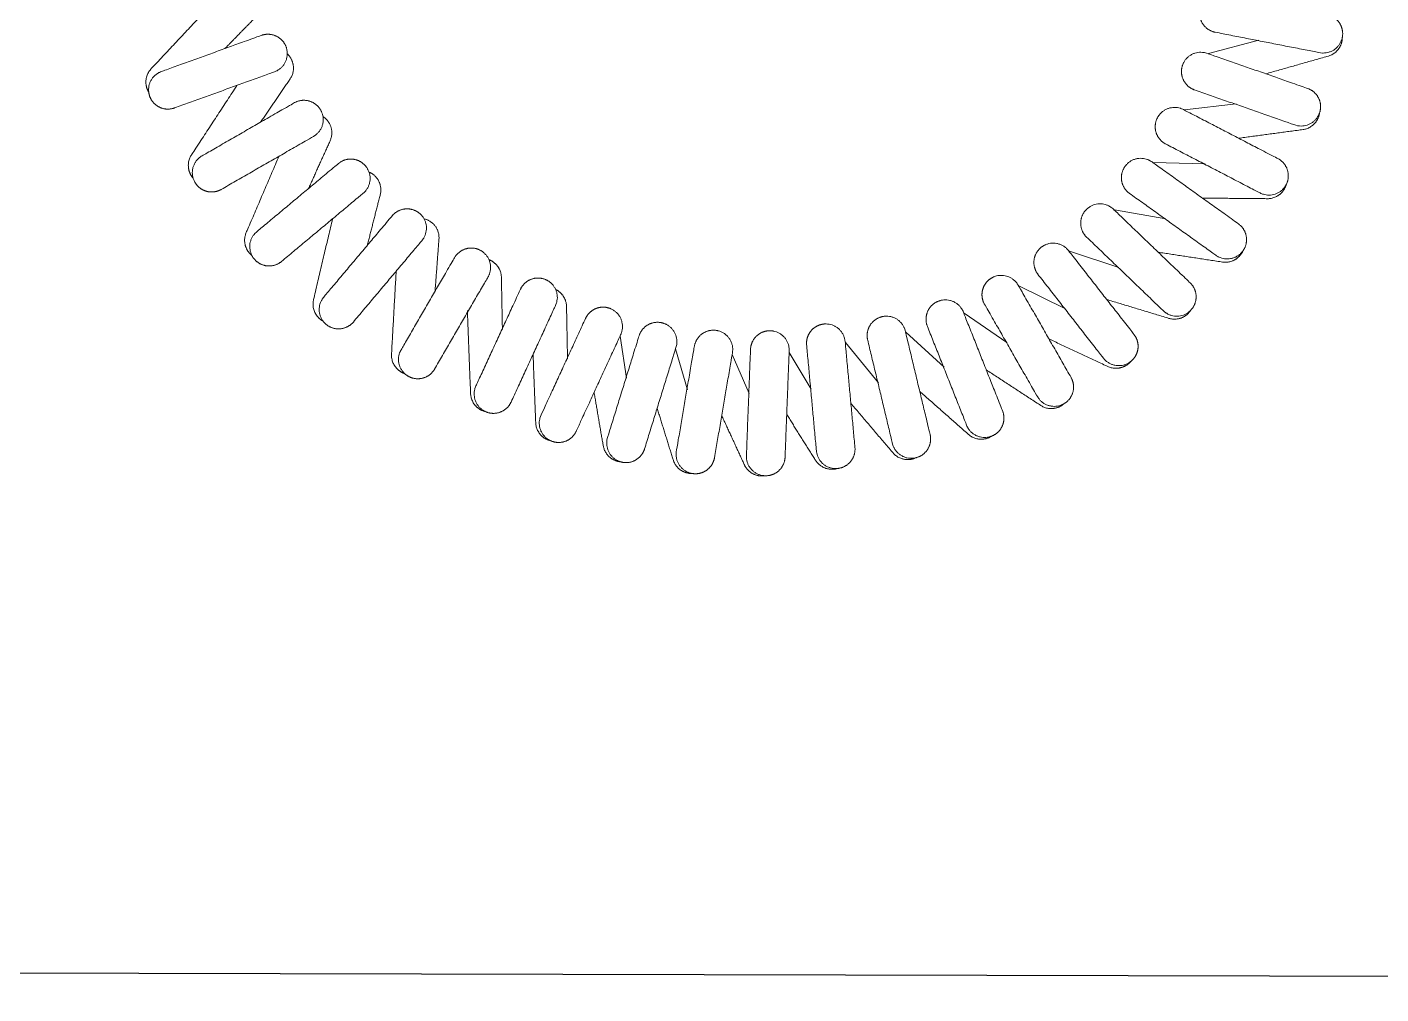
# Paper-space layout 'office1 floor1' of a CAD drawing. Header units: inches. Extents: x 0.3 to 10.8, y 1.4 to 4.2.
# Drawn here: x 7.27526 to 7.31969, y 2.81488 to 2.84661 of the extents above; entities that cross this region are included whole.
import ezdxf

# ---------------------------------------------------------------- set-up
doc = ezdxf.new("R2010")
doc.units = ezdxf.units.IN
doc.header["$MEASUREMENT"] = 0
doc.layers.get('0').update_dxf_attribs({"lineweight": 0})
doc.layers.add('EQUIP', color=3, linetype='Continuous', lineweight=0)

# ---------------------------------------------------------------- blocks, each defined once
blk = doc.blocks.new('IP PHONE')
at = {"layer": 'EQUIP'}
for p, q in [((-50.51830206426314, -25.97692367021676), (-48.37413289917868, -25.40812674944056)), ((-51.5255179436316, -28.38587633171176), (-49.3222250968339, -28.12801602953476)), ((-52.86531153799626, -30.62696756974799), (-50.64774769360173, -30.68529317992994)), ((-54.51040850174383, -32.65457522179184), (-52.32371686687645, -33.02789939705218)), ((-56.42731941028103, -34.42742303894107), (-54.31601469678702, -35.10814598584278)), ((-58.57702147667374, -35.90942095097148), (-56.58408377325236, -36.88368511488807)), ((-60.91575296259975, -37.0703997738313), (-59.08175275415721, -38.31837193431528)), ((-75.58405773686121, -38.0794526478382), (-75.30755911319795, -39.88203479581136)), ((-63.39590405532562, -37.88672530232179), (-61.75817627753747, -39.38300034365517)), ((-73.21690949007893, -38.62250035813986), (-72.70749216907029, -40.37357085358764)), ((-65.9669860276735, -38.34177951533962), (-64.55887008579532, -40.0558976013744)), ((-70.79913059247656, -38.85192737612562), (-70.06551083600397, -40.52152491366746)), ((-68.3720898678888, -38.76380813737148), (-67.42682013609857, -40.32336544811966))]:
    blk.add_line(p, q, dxfattribs=at)
for points, weights, degree, knots in [([(-92.46081019574302, -25.85743921431424), (-91.94545710649665, -25.32716758241236), (-91.43010401725029, -24.79689595051047), (-90.91475092800391, -24.26662431860859), (-90.63444017348604, -23.98631355457836), (-90.58731486409523, -23.59270530721182), (-90.79353033509032, -23.25414449113882), (-90.80845884158305, -23.22963514023248), (-90.8243967166725, -23.20634728160621), (-90.84119279610512, -23.18409798310885)], [1, 1, 1, 1, 0.8574344620095674, 0.8574344620095674, 1, 1, 1, 1], 3, [0, 0, 0, 0, 1, 1, 1, 2.332477844791851, 2.332477844791851, 2.332477844791851, 2.444978273889613, 2.444978273889613, 2.444978273889613, 2.444978273889613]), ([(-50.22945654475257, -25.07117724777862), (-48.00218902170087, -25.50251716998295), (-45.77492149864918, -25.93385709218728), (-44.9650060482094, -26.09070797246622), (-44.80815516729294, -25.2807925118524), (-44.65130428637653, -24.47087705123863), (-45.46121974699028, -24.31402617032228), (-47.68848726177441, -23.88268624748019), (-49.91575478482633, -23.45134632527584), (-50.72567023526688, -23.29449544499676), (-50.88252111618331, -24.10441090561113), (-51.03937199709975, -24.91432636622551), (-50.22945653648537, -25.07117724714175)], [1, 1, 1, 0.7071067811865476, 1, 0.7071067811865476, 1, 1, 1, 0.7071067811865476, 1, 0.7071067811865476, 1], 2, [0, 0, 0, 1, 1, 2.570796326794897, 2.570796326794897, 4.141592653589793, 4.141592653589793, 5.141592653589793, 5.141592653589793, 6.71238898038469, 6.71238898038469, 8.283185307179586, 8.283185307179586, 8.283185307179586]), ([(-93.18512548912543, -24.13789312064063), (-94.38569350260155, -25.42206836376582), (-95.58626151607768, -26.70624360689101), (-96.0448526130657, -27.16483470099844), (-95.70748212592076, -27.7187234368424)], [1, 1, 1, 0.7861516919253416, 1], 2, [0, 0, 0, 1, 1, 2.332477848315961, 2.332477848315961, 2.332477848315961]), ([(-94.60641615329342, -28.39419216090556), (-92.47458209089459, -27.61826802053844), (-90.34274802849575, -26.84234388017131), (-89.56753564379747, -26.56018964837853), (-89.8496898769863, -25.78497726400848), (-90.13184411017514, -25.00976487963845), (-90.90705649454523, -25.29191911282736), (-93.03889055661591, -26.06784325459049), (-95.170724619015, -26.84376739495747), (-95.94593698527045, -27.1259216267524), (-95.66378275208172, -27.90113401112102), (-95.38162851889295, -28.67634639548965), (-94.60641613452401, -28.3941921623)], [1, 1, 1, 0.7071067811865476, 1, 0.7071067811865476, 1, 1, 1, 0.7071067811865476, 1, 0.7071067811865476, 1], 2, [0, 0, 0, 1, 1, 2.570796326794897, 2.570796326794897, 4.141592653589793, 4.141592653589793, 5.141592653589793, 5.141592653589793, 6.71238898038469, 6.71238898038469, 8.283185307179586, 8.283185307179586, 8.283185307179586]), ([(-48.06724351096358, -26.84036819832482), (-46.75010697678223, -26.4635120173632), (-45.43297044260089, -26.08665583640158), (-44.80379785423784, -25.92932361480669), (-44.80815516523782, -25.28079251206043)], [1, 1, 1, 0.786151691890753, 1], 2, [0, 0, 0, 1, 1, 2.332477848427893, 2.332477848427893, 2.332477848427893]), ([(-51.11071130050715, -27.53045610474396), (-48.96750023065516, -28.27437882886545), (-46.82428916080318, -29.01830155298694), (-46.0449396715175, -29.28881890052104), (-45.77442231860115, -28.50946941925083), (-45.50390496568476, -27.73011993798062), (-46.28325444695491, -27.45960258506445), (-48.42646552723258, -26.71567986478183), (-50.56967659708454, -25.97175714066037), (-51.34902608637015, -25.70123979312511), (-51.6195434392871, -26.4805892743959), (-51.89006079220408, -27.25993875566672), (-51.11071131093343, -27.53045610858318)], [1, 1, 1, 0.7071067811865477, 1, 0.7071067811865477, 1, 1, 1, 0.7071067811865476, 1, 0.7071067811865476, 1], 2, [0, 0, 0, 0.9999999999999996, 0.9999999999999996, 2.570796326794896, 2.570796326794896, 4.141592653589793, 4.141592653589793, 5.141592653589793, 5.141592653589793, 6.71238898038469, 6.71238898038469, 8.283185307179586, 8.283185307179586, 8.283185307179586]), ([(-90.93080581874136, -28.99232986761382), (-90.30764129031613, -28.07477125716241), (-89.68447676189089, -27.157212646711), (-89.27150072020308, -26.56742172076413), (-89.80001640447489, -26.07847005132744)], [1, 1, 1, 0.7534095537157942, 1], 2, [0, 0, 0, 1, 1, 2.435128621258849, 2.435128621258849, 2.435128621258849]), ([(-91.942713181795, -27.42468357314021), (-92.90204717586565, -28.89782575693937), (-93.8613811699363, -30.37096794073852), (-94.23337172932978, -30.90222550549472), (-93.80494488834762, -31.3891156565707)], [1, 1, 1, 0.7861516919263196, 1], 2, [0, 0, 0, 1, 1, 2.332477848312797, 2.332477848312797, 2.332477848312797]), ([(-92.60331265264023, -31.86312439338025), (-90.63860375714398, -30.72879918461072), (-88.67389486164774, -29.5944739758412), (-87.95945527529221, -29.18199208451664), (-88.37193716954397, -28.46755248657995), (-88.78441906379572, -27.75311288864325), (-89.49885866173258, -28.16559478289531), (-91.46356755036942, -29.29991999459205), (-93.428276445866, -30.43424520336151), (-93.84075834691436, -30.67239173311711), (-93.84075834688224, -31.14868479842637), (-93.84075834685017, -31.62497786373563), (-93.42827645262992, -31.86312439636247), (-93.01579455840968, -32.10127092898931), (-92.60331266422156, -31.86312439630686)], [1, 1, 1, 0.7071067811865476, 1, 0.7071067811865476, 1, 1, 1, 0.8660254037844386, 1, 0.8660254037844386, 1, 0.8660254037844386, 1], 2, [0, 0, 0, 1, 1, 2.570796326794897, 2.570796326794897, 4.141592653589793, 4.141592653589793, 5.141592653589793, 5.141592653589793, 6.188790204786391, 6.188790204786391, 7.235987755982988, 7.235987755982988, 8.283185307179586, 8.283185307179586, 8.283185307179586]), ([(-52.33298804356099, -29.83928742715977), (-50.31746300621586, -30.88064882368784), (-48.30193796887073, -31.9220102202159), (-47.56901978691084, -32.30068708879971), (-47.19034291519679, -31.56776889485597), (-46.81166604348272, -30.83485070091223), (-47.54458423742685, -30.45617382919741), (-49.56010925909519, -29.41481243875904), (-51.57563428721971, -28.37345104223101), (-52.30855248761947, -27.99477416442659), (-52.68722935933414, -28.72769235837093), (-53.06590623104882, -29.46061055231527), (-52.33298803710471, -29.83928742402949)], [1, 1, 1, 0.7071067811865477, 1, 0.7071067811865477, 1, 1, 1, 0.7071067811865476, 1, 0.7071067811865476, 1], 2, [0, 0, 0, 1, 1, 2.570796326794896, 2.570796326794896, 4.141592653589793, 4.141592653589793, 5.141592653589793, 5.141592653589793, 6.71238898038469, 6.71238898038469, 8.283185307179586, 8.283185307179586, 8.283185307179586]), ([(-88.87967759630811, -31.81391201081874), (-88.42531271615769, -30.80208179200596), (-87.97094783600727, -29.79025157319319), (-87.6666619304172, -29.13770835675167), (-88.27205384025783, -28.74796074728017)], [1, 1, 1, 0.7534095537087544, 1], 2, [0, 0, 0, 1, 1, 2.435128621280261, 2.435128621280261, 2.435128621280261]), ([(-49.22228861256087, -29.58935425010554), (-47.8649263982164, -29.40378199257526), (-46.50756418387192, -29.21820973504498), (-45.86240496588198, -29.15201951859542), (-45.7744223267469, -28.5094694173293)], [1, 1, 1, 0.7861516918770224, 1], 2, [0, 0, 0, 1, 1, 2.332477848472326, 2.332477848472326, 2.332477848472326]), ([(-90.14843071772566, -30.44579765137729), (-90.83738182425333, -32.06314609959915), (-91.526332930781, -33.68049454782101), (-91.80042020898577, -34.26827659883503), (-91.29395454692164, -34.67337425428515)], [1, 1, 1, 0.7861516919216391, 1], 2, [0, 0, 0, 1, 1, 2.332477848327943, 2.332477848327943, 2.332477848327943]), ([(-90.0282670531866, -34.9315204824141), (-88.29038000272644, -33.47326010635686), (-86.55249295226628, -32.01499973029962), (-85.92053402512843, -31.48472321948342), (-86.45081052680626, -30.8527642936383), (-86.98108702848413, -30.22080536779315), (-87.61304595432887, -30.75108186947051), (-89.35093300349527, -32.20934225482978), (-91.08882005395554, -33.66760263088702), (-91.7207789810928, -34.19787913248406), (-91.19050247941547, -34.82983805832809), (-90.66022597773816, -35.4617969841721), (-90.02826705189406, -34.93152048249473)], [1, 1, 1, 0.7071067811865476, 1, 0.7071067811865476, 1, 1, 1, 0.7071067811865476, 1, 0.7071067811865476, 1], 2, [0, 0, 0, 1, 1, 2.570796326794897, 2.570796326794897, 4.141592653589793, 4.141592653589793, 5.141592653589793, 5.141592653589793, 6.71238898038469, 6.71238898038469, 8.283185307179586, 8.283185307179586, 8.283185307179586]), ([(-53.87140471578692, -31.9506700548157), (-52.02459600005659, -33.26827101733491), (-50.17778728432626, -34.58587197985412), (-49.50622048563699, -35.06499960045772), (-49.02709286422447, -34.3934327947084), (-48.54796524281199, -33.7218659889591), (-49.2195320485616, -33.24273836754614), (-51.06634075291146, -31.92513740882831), (-52.91314946864173, -30.60753645091944), (-53.58471628577041, -30.12840883031506), (-54.06384390718407, -30.79997563606497), (-54.54297152859775, -31.4715424418149), (-53.87140472284824, -31.950670063228)], [1, 1, 1, 0.7071067811865476, 1, 0.7071067811865476, 1, 1, 1, 0.7071067811865476, 1, 0.7071067811865476, 1], 2, [0, 0, 0, 1, 1, 2.570796326794897, 2.570796326794897, 4.141592653589793, 4.141592653589793, 5.141592653589793, 5.141592653589793, 6.71238898038469, 6.71238898038469, 8.283185307179586, 8.283185307179586, 8.283185307179586]), ([(-86.3697480060319, -34.23645329860392), (-86.09798842596467, -33.16109542687002), (-85.82622884589745, -32.08573755513612), (-85.63987868266565, -31.39026923367706), (-86.30375229124849, -31.11156796806895)], [1, 1, 1, 0.7534095536974895, 1], 2, [0, 0, 0, 1, 1, 2.435128621314524, 2.435128621314524, 2.435128621314524]), ([(-50.75679851196765, -32.14597952175444), (-49.38684261212671, -32.15546890880503), (-48.01688671228578, -32.16495829585563), (-47.3688744195332, -32.19125753306797), (-47.19034290306439, -31.56776890038036)], [1, 1, 1, 0.7861516918639577, 1], 2, [0, 0, 0, 1, 1, 2.332477848514604, 2.332477848514604, 2.332477848514604]), ([(-86.95952079301452, -37.50614876624115), (-85.50126041234694, -35.76826172039119), (-84.04300003167936, -34.03037467454124), (-83.51272352993692, -33.39841574981156), (-84.1446824558625, -32.86813924823103), (-84.77664138178801, -32.33786274665052), (-85.30691788336884, -32.96982167257633), (-86.76517826387405, -34.70770871962236), (-88.22343864454149, -36.44559576547226), (-88.75371514628353, -37.07755469020107), (-88.12175622035849, -37.60783119178163), (-87.48979729443346, -38.1381076933622), (-86.959520792853, -37.5061487674373)], [1, 1, 1, 0.7071067811865476, 1, 0.7071067811865476, 1, 1, 1, 0.7071067811865476, 1, 0.7071067811865476, 1], 2, [0, 0, 0, 1, 1, 2.570796326794897, 2.570796326794897, 4.141592653589793, 4.141592653589793, 5.141592653589793, 5.141592653589793, 6.71238898038469, 6.71238898038469, 8.283185307179586, 8.283185307179586, 8.283185307179586]), ([(-55.69464360462393, -33.82162234072871), (-54.05414690505813, -35.38864030589619), (-52.41365020549233, -36.95565827106367), (-51.81710595128044, -37.52548298345449), (-51.24728123685588, -36.9289387294241), (-50.67745652243133, -36.33239447539371), (-51.27400077646161, -35.76256976096926), (-52.91449747584588, -34.19555179376815), (-54.55499417541176, -32.62853382860067), (-55.15153842962446, -32.058709116209), (-55.72136314404901, -32.65525337023998), (-56.29118785847356, -33.25179762427095), (-55.69464360444238, -33.82162233869572)], [1, 1, 1, 0.7071067811865476, 1, 0.7071067811865476, 1, 1, 1, 0.7071067811865476, 1, 0.7071067811865476, 1], 2, [0, 0, 0, 1, 1, 2.570796326794897, 2.570796326794897, 4.141592653589793, 4.141592653589793, 5.141592653589793, 5.141592653589793, 6.71238898038469, 6.71238898038469, 8.283185307179586, 8.283185307179586, 8.283185307179586]), ([(-87.85679648921695, -33.10944033852223), (-88.25443126602576, -34.82185273141673), (-88.65206604283458, -36.53426512431122), (-88.81992204048566, -37.16071221134699), (-88.25080626018234, -37.47170868389691)], [1, 1, 1, 0.7861516919118611, 1], 2, [0, 0, 0, 1, 1, 2.332477848359586, 2.332477848359586, 2.332477848359586]), ([(-83.47728001952441, -36.18634604632831), (-83.39638301785476, -35.08013471978987), (-83.3154860161851, -33.97392339325143), (-83.25273371817318, -33.25666143698747), (-83.95491756185146, -33.09747471218282)], [1, 1, 1, 0.7534095536811042, 1], 2, [0, 0, 0, 1, 1, 2.435128621364361, 2.435128621364361, 2.435128621364361]), ([(-83.4903161560332, -39.50878045745748), (-82.35599094726354, -37.54407156657138), (-81.22166573849387, -35.57936267568527), (-80.80918384135506, -34.86492307523774), (-81.5236234393467, -34.45244118108103), (-82.23806303733829, -34.03995928692432), (-82.65054493149506, -34.754398884916), (-83.78487015572355, -36.71910777795622), (-84.91919536449285, -38.68381667345261), (-85.3316772431906, -39.39825627390077), (-84.61723764519948, -39.81073816805693), (-83.90279804720836, -40.22322006221309), (-83.49031615305151, -39.50878046422157)], [1, 1, 1, 0.7071067811865476, 1, 0.7071067811865476, 1, 1, 1, 0.7071067811865476, 1, 0.7071067811865476, 1], 2, [0, 0, 0, 1, 1, 2.570796326794897, 2.570796326794897, 4.141592653589793, 4.141592653589793, 5.141592653589793, 5.141592653589793, 6.71238898038469, 6.71238898038469, 8.283185307179586, 8.283185307179586, 8.283185307179586]), ([(-57.76558881922983, -35.41405706724618), (-56.36479992511977, -37.19859207319777), (-54.9640110310097, -38.98312707914937), (-54.6699216257968, -39.35778226487599), (-54.19841601639325, -39.29042096766067), (-53.7269104069897, -39.22305967044537), (-53.54949419690828, -38.78104318606735), (-53.37207798682687, -38.33902670168934), (-53.666167386149, -37.96437151452666), (-55.06695629281003, -36.1798365117493), (-56.46774518692018, -34.39530151040799), (-56.97712297440415, -33.74637969235758), (-57.62604479388978, -34.2557574739521), (-58.27496661337533, -34.76513525554664), (-57.76558883178117, -35.41405707503195)], [1, 1, 1, 0.8660254037844386, 1, 0.8660254037844386, 1, 0.8660254037844386, 1, 1, 1, 0.7071067811865477, 1, 0.7071067811865477, 1], 2, [0, 0, 0, 1, 1, 2.047197551196598, 2.047197551196598, 3.094395102393195, 3.094395102393195, 4.141592653589793, 4.141592653589793, 5.141592653589792, 5.141592653589792, 6.712388980384689, 6.712388980384689, 8.283185307179586, 8.283185307179586, 8.283185307179586]), ([(-52.63953505205353, -34.45819851503938), (-51.28487380358465, -34.66255636104253), (-49.93021255511576, -34.86691420704568), (-49.29253887306371, -34.98516752439104), (-49.02709286608464, -34.3934327908521)], [1, 1, 1, 0.7861516918517913, 1], 2, [0, 0, 0, 1, 1, 2.332477848553975, 2.332477848553975, 2.332477848553975]), ([(-80.60159415333248, -37.81904313259912), (-80.62522234669214, -36.71012946170353), (-80.6488505400518, -35.60121579080794), (-80.65282320120576, -35.03674024931507), (-81.18040962281418, -34.83598919540701)], [1, 1, 1, 0.8252883266649467, 1], 2, [0, 0, 0, 1, 1, 2.200167487757157, 2.200167487757157, 2.200167487757157]), ([(-85.13744063990191, -35.33467821149196), (-85.23167716383887, -37.09012376692218), (-85.32591368777582, -38.84556932235239), (-85.38243816311379, -39.49164715047414), (-84.7679645595581, -39.69909296966802)], [1, 1, 1, 0.7861516918981604, 1], 2, [0, 0, 0, 1, 1, 2.332477848403922, 2.332477848403922, 2.332477848403922]), ([(-80.22507985879031, -40.90778982899639), (-79.28080051281219, -38.84499772746486), (-78.33652116683407, -36.78220562593333), (-77.99314686929836, -36.03209941255147), (-78.7432530865994, -35.68872510519513), (-79.49335930390046, -35.34535079783875), (-79.83673361125645, -36.09545701513964), (-80.78101294861321, -38.15824911598006), (-81.7252922945915, -40.22104121290141), (-82.06866661056819, -40.97114742628318), (-81.31856039326766, -41.314521733639), (-80.56845417596708, -41.65789604099479), (-80.22507986861129, -40.90778982369426)], [1, 1, 1, 0.7071067811865476, 1, 0.7071067811865476, 1, 1, 1, 0.7071067811865476, 1, 0.7071067811865476, 1], 2, [0, 0, 0, 1, 1, 2.570796326794897, 2.570796326794897, 4.141592653589793, 4.141592653589793, 5.141592653589793, 5.141592653589793, 6.71238898038469, 6.71238898038469, 8.283185307179586, 8.283185307179586, 8.283185307179586]), ([(-56.34733424403908, -39.80332129933618), (-57.47989933040253, -37.83759724685689), (-58.61246441676599, -35.8718731943776), (-58.85024140298879, -35.45917817296774), (-59.32653427726331, -35.4587515847614), (-59.8028271515378, -35.45832499655506), (-60.04134302489877, -35.87059343121511), (-60.2798588982597, -36.28286186587516), (-60.04208189734618, -36.69555688874155), (-58.90951682395297, -38.66128093806711), (-57.77695174681003, -40.62700499515677), (-57.36510989660636, -41.34181374133426), (-56.65030114897164, -40.92997189488119), (-55.93549240133686, -40.51813004842812), (-56.34733424779006, -39.8033213007933)], [1, 1, 1, 0.8660254037844386, 1, 0.8660254037844386, 1, 0.8660254037844386, 1, 1, 1, 0.7071067811865476, 1, 0.7071067811865476, 1], 2, [0, 0, 0, 1, 1, 2.047197551196597, 2.047197551196597, 3.094395102393196, 3.094395102393196, 4.141592653589794, 4.141592653589794, 5.141592653589794, 5.141592653589794, 6.712388980384691, 6.712388980384691, 8.283185307179586, 8.283185307179586, 8.283185307179586]), ([(-77.82122378851864, -39.05532706235203), (-77.84485198187824, -37.94641338684613), (-77.86848017523783, -36.83749971134023), (-77.8720925200806, -36.32422154583179), (-78.3341509131914, -36.10068281405039)], [1, 1, 1, 0.8490658026573322, 1], 2, [0, 0, 0, 1, 1, 2.113163811187555, 2.113163811187555, 2.113163811187555]), ([(-77.05636323782102, -37.33174093959093), (-78.00064258379928, -39.39453304112257), (-78.94492192977754, -41.45732514265421), (-79.28829624575394, -42.20743135603603), (-78.53819002845347, -42.55080566339178), (-77.788083811153, -42.89417997074754), (-77.4447095037973, -42.14407375344713), (-76.50043014799851, -40.08128165260749), (-75.55615080202062, -38.01848955568624), (-75.35790356305543, -37.58541553312563), (-75.63383304731326, -37.1971913662077), (-75.90976253157112, -36.80896719928977), (-76.38393926461416, -36.85381705885142), (-76.85811599765717, -36.89866691841308), (-77.05636324644234, -37.33174094489264)], [1, 1, 1, 0.7071067811865476, 1, 0.7071067811865476, 1, 1, 1, 0.8660254037844386, 1, 0.8660254037844386, 1, 0.8660254037844386, 1], 2, [0, 0, 0, 1, 1, 2.570796326794897, 2.570796326794897, 4.141592653589793, 4.141592653589793, 5.141592653589794, 5.141592653589794, 6.188790204786391, 6.188790204786391, 7.235987755982991, 7.235987755982991, 8.283185307179586, 8.283185307179586, 8.283185307179586]), ([(-62.47778000474466, -37.64003412892635), (-61.63649450396545, -39.74693076343053), (-60.79520900318624, -41.85382739793471), (-60.48928700952848, -42.61997162932721), (-59.72314277850791, -42.31404963034879), (-58.95699854748733, -42.00812763137037), (-59.26292054646632, -41.24198340034957), (-60.10420604334595, -39.135086766217), (-60.94549153490431, -37.02819013171279), (-61.25141352856087, -36.26204590031975), (-62.01755775958216, -36.5679678992982), (-62.78370199060345, -36.87388989827664), (-62.47777999162477, -37.64003412929804)], [1, 1, 1, 0.7071067811865477, 1, 0.7071067811865477, 1, 1, 1, 0.7071067811865476, 1, 0.7071067811865476, 1], 2, [0, 0, 0, 1, 1, 2.570796326794896, 2.570796326794896, 4.141592653589793, 4.141592653589793, 5.141592653589794, 5.141592653589794, 6.712388980384689, 6.712388980384689, 8.283185307179586, 8.283185307179586, 8.283185307179586]), ([(-54.83217110409191, -36.47894109958077), (-53.52038150993894, -36.8740072769929), (-52.20859191578597, -37.26907345440503), (-51.59423801970968, -37.4768735436847), (-51.24728123743128, -36.92893872205369)], [1, 1, 1, 0.7861516918420994, 1], 2, [0, 0, 0, 0.9999999999999996, 0.9999999999999996, 2.332477848585339, 2.332477848585339, 2.332477848585339]), ([(-82.09736734447881, -37.00429105524762), (-82.02588462337417, -38.76081029548814), (-81.95440190226952, -40.51732953572866), (-81.94983768584981, -41.16585921627368), (-81.31856038278332, -41.31452173348781)], [1, 1, 1, 0.786151691889536, 1], 2, [0, 0, 0, 1, 1, 2.332477848431831, 2.332477848431831, 2.332477848431831]), ([(-74.53110360746831, -42.89521185521045), (-73.86415109886175, -40.72681404597702), (-73.1971985902552, -38.5584162367436), (-72.95467041149558, -37.76990793807498), (-73.74317870696507, -37.52737975381166), (-74.53168700243452, -37.28485156954835), (-74.77421518669746, -38.07335986501768), (-75.441167700807, -40.24175767566217), (-76.10812020941358, -42.41015548950588), (-76.35064838817348, -43.19866378817399), (-75.5621400927048, -43.44119197243725), (-74.77363179723608, -43.68372015670052), (-74.5311036129726, -42.89521186123174)], [1, 1, 1, 0.7071067811865476, 1, 0.7071067811865476, 1, 1, 1, 0.7071067811865476, 1, 0.7071067811865476, 1], 2, [0, 0, 0, 1, 1, 2.570796326794897, 2.570796326794897, 4.141592653589793, 4.141592653589793, 5.141592653589793, 5.141592653589793, 6.712388980384691, 6.712388980384691, 8.283185307179586, 8.283185307179586, 8.283185307179586]), ([(-65.02309933218777, -38.22826198411877), (-64.4902195582998, -40.43344085615379), (-63.95733978441183, -42.63861972818881), (-63.76356532867499, -43.44050296072056), (-62.96168210143176, -43.24672849890577), (-62.15979887418854, -43.052954037091), (-62.35357333600339, -42.25107080984773), (-62.88645310674912, -40.04589192927054), (-63.4193328714166, -37.84071305262535), (-63.61310734559373, -37.03882982931371), (-64.41499057283733, -37.23260429112842), (-65.21687380008092, -37.42637875294315), (-65.02309933826638, -38.22826198018672)], [1, 1, 1, 0.7071067811865476, 1, 0.7071067811865476, 1, 1, 1, 0.7071067811865476, 1, 0.7071067811865476, 1], 2, [0, 0, 0, 1, 1, 2.570796326794897, 2.570796326794897, 4.141592653589793, 4.141592653589793, 5.141592653589793, 5.141592653589793, 6.71238898038469, 6.71238898038469, 8.283185307179586, 8.283185307179586, 8.283185307179586]), ([(-71.54438082177319, -43.2596219864862), (-71.16616690125306, -41.02272034967606), (-70.78795298073294, -38.78581871286593), (-70.65042064296563, -37.9723999266831), (-71.46383942105464, -37.83486758998322), (-72.27725819914369, -37.69733525328336), (-72.41479053584365, -38.51075403137239), (-72.79300445529708, -40.74765567391995), (-73.1712183758172, -42.9845573153404), (-73.25062270849986, -43.45418486470751), (-72.88361548526353, -43.75776480830379), (-72.51660826202723, -44.06134475190007), (-72.07019670717511, -43.89529714500308), (-71.62378515232297, -43.72924953810606), (-71.54438082070715, -43.25962198761277)], [1, 1, 1, 0.7071067811865476, 1, 0.7071067811865476, 1, 1, 1, 0.8660254037844386, 1, 0.8660254037844386, 1, 0.8660254037844386, 1], 2, [0, 0, 0, 1, 1, 2.570796326794897, 2.570796326794897, 4.141592653589793, 4.141592653589793, 5.141592653589793, 5.141592653589793, 6.18879020478639, 6.18879020478639, 7.235987755982988, 7.235987755982988, 8.283185307179586, 8.283185307179586, 8.283185307179586]), ([(-68.53564480504815, -43.23106898188377), (-68.45264080159208, -40.96393752628421), (-68.36963679813601, -38.69680607068466), (-68.33945352726593, -37.87239463036724), (-69.16386496716359, -37.84221135764125), (-69.98827640706128, -37.81202808491524), (-70.01845967978642, -38.63643952481289), (-70.10146368509754, -40.90357097999271), (-70.18446768855387, -43.17070243559232), (-70.2146509594235, -43.99511387590883), (-69.39023951952674, -44.02529714863481), (-68.56582807962997, -44.0554804213608), (-68.53564480690392, -43.23106898146402)], [1, 1, 1, 0.7071067811865476, 1, 0.7071067811865476, 1, 1, 1, 0.7071067811865476, 1, 0.7071067811865476, 1], 2, [0, 0, 0, 1, 1, 2.570796326794897, 2.570796326794897, 4.141592653589793, 4.141592653589793, 5.141592653589793, 5.141592653589793, 6.712388980384691, 6.712388980384691, 8.283185307179586, 8.283185307179586, 8.283185307179586]), ([(-65.55637585052045, -42.81004140468985), (-65.77000199637706, -40.55147137386444), (-65.98362814223367, -38.29290134303903), (-66.02847800306085, -37.81872461027594), (-66.46155202952565, -37.62047736145874), (-66.8946260559905, -37.42223011264156), (-67.28285022292906, -37.69815959687077), (-67.67107438986761, -37.97408908109999), (-67.62622453034135, -38.44826581414637), (-67.41259838578466, -40.70683584525511), (-67.19897223992768, -42.96540587608052), (-67.1212900032152, -43.78670406919937), (-66.29999180981241, -43.70902183378794), (-65.47869361640966, -43.6313395983765), (-65.55637585182126, -42.81004140497373)], [1, 1, 1, 0.8660254037844386, 1, 0.8660254037844386, 1, 0.8660254037844386, 1, 1, 1, 0.7071067811865477, 1, 0.7071067811865477, 1], 2, [0, 0, 0, 1, 1, 2.047197551196598, 2.047197551196598, 3.094395102393197, 3.094395102393197, 4.141592653589794, 4.141592653589794, 5.141592653589795, 5.141592653589795, 6.71238898038469, 6.71238898038469, 8.283185307179586, 8.283185307179586, 8.283185307179586]), ([(-57.29007094493886, -38.16707080171608), (-56.04785724956608, -38.74480289550687), (-54.8056435541933, -39.32253498929765), (-54.22711594648413, -39.61565165670795), (-53.80571142844758, -39.12267111984683)], [1, 1, 1, 0.7861516918346333, 1], 2, [0, 0, 0, 1, 1, 2.3324778486095, 2.3324778486095, 2.3324778486095]), ([(-79.29145260506112, -38.86826738659192), (-79.23274207125829, -40.31094042603675), (-79.17403153745545, -41.75361346548158), (-79.16946732103622, -42.40214314602621), (-78.53819001797007, -42.55080566324089)], [1, 1, 1, 0.7861516918898476, 1], 2, [0, 0, 0, 1, 1, 2.332477848430823, 2.332477848430823, 2.332477848430823]), ([(-59.96319880070456, -39.48822214661379), (-58.81584890742533, -40.2368592077045), (-57.66849901414611, -40.9854962687952), (-57.13757483545805, -41.35796249009545), (-56.65030116241934, -40.92997190010786)], [1, 1, 1, 0.7861516918313859, 1], 2, [0, 0, 0, 1, 1, 2.332477848620009, 2.332477848620009, 2.332477848620009]), ([(-62.79713752139827, -40.41550032744527), (-61.76800815956798, -41.3198022535972), (-60.7388787977377, -42.22410417974913), (-60.26636610979079, -42.66833762061638), (-59.72314276855531, -42.31404963170064)], [1, 1, 1, 0.7861516918319407, 1], 2, [0, 0, 0, 1, 1, 2.332477848618214, 2.332477848618214, 2.332477848618214]), ([(-76.68598190350042, -40.48662219072366), (-76.49128912945673, -41.61021801086392), (-76.29659635541304, -42.73381383100417), (-76.20742108211311, -43.37619950145302), (-75.5621400915598, -43.44119196760967)], [1, 1, 1, 0.7861516918771049, 1], 2, [0, 0, 0, 1, 1, 2.332477848472059, 2.332477848472059, 2.332477848472059]), ([(-65.73419627135053, -40.93002862382997), (-64.8442375447884, -41.97158643781046), (-63.95427881822627, -43.01314425179095), (-63.54979665464586, -43.52010160262196), (-62.9616821059212, -43.24672849655705)], [1, 1, 1, 0.7861516918360142, 1], 2, [0, 0, 0, 1, 1, 2.332477848605031, 2.332477848605031, 2.332477848605031]), ([(-73.99520788241699, -41.15290619582282), (-73.65552204461642, -42.24147699544733), (-73.31583620681585, -43.33004779507183), (-73.14357568889383, -43.95529805629858), (-72.49533194751103, -43.93550843227446)], [1, 1, 1, 0.7861516918647747, 1], 2, [0, 0, 0, 1, 1, 2.332477848511961, 2.332477848511961, 2.332477848511961]), ([(-71.24048628796368, -41.46227356788154), (-70.76161950625172, -42.49719358858613), (-70.28275272453976, -43.53211360929072), (-70.03035437646236, -44.1295302616787), (-69.39023951439782, -44.02529715342116)], [1, 1, 1, 0.7861516918534464, 1], 2, [0, 0, 0, 1, 1, 2.33247784854862, 2.33247784854862, 2.33247784854862]), ([(-68.46895116779399, -41.40943092939978), (-67.85909698762339, -42.37299241218656), (-67.24924280745279, -43.33655389497335), (-66.92102523669996, -43.89591497106898), (-66.29999179672484, -43.70902183595584)], [1, 1, 1, 0.7861516918437295, 1], 2, [0, 0, 0, 1, 1, 2.332477848580064, 2.332477848580064, 2.332477848580064])]:
    blk.add_rational_spline(points, weights, degree=degree, knots=knots, dxfattribs=at)

psp = doc.layouts.new('office1 floor1')

# ---------------------------------------------------------------- linework, layer by layer
at = {"color": 7, "linetype": 'ByBlock', "lineweight": -2}
psp.add_line((7.557361931585285, 2.814880617619933), (7.241877250491465, 2.815644635251703), dxfattribs=at)

# ---------------------------------------------------------------- block references
at = {"color": 7, "xscale": 0.0007694444089781291, "yscale": 0.0007694444089781291, "zscale": 0.0007694444089781291, "rotation": 359.8797230761975}
psp.add_blockref('IP PHONE', (7.352938362709646, 2.865646415506891), dxfattribs=at)

doc.saveas('drawing.dxf')
